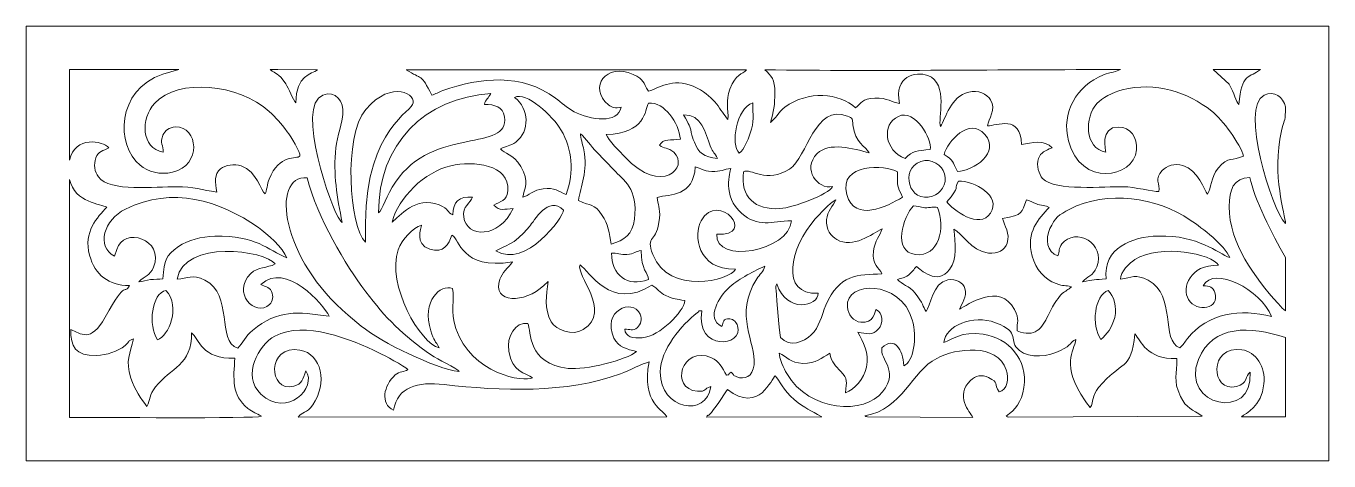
# Model space of a CAD drawing. Header units: millimetres. Extents: x -181 to 1707, y -676 to -472.
# Drawn here: x 449 to 1049, y -674 to -474 of the extents above; entities that cross this region are included whole.
import ezdxf

# ---------------------------------------------------------------- set-up
doc = ezdxf.new("R2010")
doc.units = ezdxf.units.MM
doc.header["$MEASUREMENT"] = 0
doc.layers.add('Layer 1', color=7, linetype='Continuous')

msp = doc.modelspace()

# ---------------------------------------------------------------- linework, layer by layer
at = {"layer": 'Layer 1', "color": 250, "lineweight": 20}
msp.add_lwpolyline([(449.4296, -674.0442), (1049.4296, -674.0442), (1049.4296, -474.0442), (449.4296, -474.0442), (449.4296, -674.0442)], close=True, dxfattribs=at)
for points, knots in [([(636.2246, -505.7793), (631.2176, -495.6836), (631.8089, -498.7684), (624.5195, -494.2111), (624.5195, -494.2111), (781.274, -494.2001), (781.274, -494.2001), (779.0498, -496.4919), (776.307, -495.727), (773.5767, -503.0134), (771.4784, -508.6131), (772.9131, -512.1752), (772.6661, -517.0313), (768.9462, -512.7828), (767.0461, -506.8902), (758.466, -502.5752), (748.1918, -497.4084), (742.2845, -501.9263), (736.0184, -504.0239), (733.2015, -499.7376), (734.5027, -498.7734), (728.968, -496.2503), (716.6625, -490.6407), (708.0248, -502.1999), (717.6248, -510.321), (719.2596, -511.5682), (720.8684, -511.8614), (723.4461, -511.3941), (722.2721, -519.0011), (709.1722, -517.3507), (701.8487, -513.4308), (698.4742, -511.6244), (696.0527, -509.3108), (693.2174, -507.1897), (677.7713, -495.6348), (658.6426, -497.6237), (641.3002, -503.6698), (639.3882, -504.3362), (637.9366, -505.3783), (636.2246, -505.7793)], [0, 0, 0, 0, 0.07692308, 0.07692308, 0.07692308, 0.15384615, 0.15384615, 0.15384615, 0.23076923, 0.23076923, 0.23076923, 0.30769231, 0.30769231, 0.30769231, 0.38461538, 0.38461538, 0.38461538, 0.46153846, 0.46153846, 0.46153846, 0.53846154, 0.53846154, 0.53846154, 0.61538462, 0.61538462, 0.61538462, 0.69230769, 0.69230769, 0.69230769, 0.76923077, 0.76923077, 0.76923077, 0.84615385, 0.84615385, 0.84615385, 0.92307692, 0.92307692, 0.92307692, 1, 1, 1, 1]), ([(519.7149, -494.0442), (519.7149, -494.0442), (469.4296, -494.0442), (469.4296, -494.0442), (469.4296, -494.0442), (469.4296, -535.7593), (469.4296, -535.7593), (471.9993, -524.2392), (484.9138, -526.9151), (487.501, -529.9886), (485.0404, -531.4483), (482.7518, -531.4908), (481.5515, -534.6772), (480.4347, -537.6426), (481.0614, -541.1305), (482.7199, -543.4326), (487.8354, -550.533), (509.18, -547.7796), (518.79, -547.9133), (526.4249, -548.0196), (530.558, -549.3718), (537.2383, -550.4389), (536.4856, -546.0188), (535.9442, -542.0739), (539.0259, -539.7458), (541.2833, -538.0405), (545.2564, -537.1193), (548.5559, -538.2952), (555.775, -540.8683), (557.5079, -550.0113), (559.5893, -551.2222), (560.2188, -549.906), (560.5523, -546.5518), (561.3732, -544.4554), (566.0145, -532.6036), (574.0486, -535.4339), (575.5764, -533.8454), (576.2053, -532.427), (571.0488, -524.4011), (569.7354, -522.6094), (566.6412, -518.3882), (564.7477, -516.4718), (561.3378, -513.3404), (547.2865, -500.4366), (519.4589, -497.9585), (508.7127, -509.4549), (502.1274, -516.4999), (502.345, -530.3975), (512.6158, -532.0272), (512.6714, -528.9084), (510.9382, -527.8238), (512.4742, -524.222), (513.3688, -522.1237), (515.2214, -520.5355), (518.2452, -520.4471), (528.6594, -520.1426), (530.6296, -538.1027), (516.8842, -541.2393), (510.9129, -542.6018), (505.6945, -541.0815), (501.9346, -538.0283), (490.7533, -528.9487), (490.8517, -503.4476), (512.4545, -496.1184), (512.4545, -496.1184), (519.7149, -494.0442), (519.7149, -494.0442)], [0, 0, 0, 0, 0.04545455, 0.04545455, 0.04545455, 0.09090909, 0.09090909, 0.09090909, 0.13636364, 0.13636364, 0.13636364, 0.18181818, 0.18181818, 0.18181818, 0.22727273, 0.22727273, 0.22727273, 0.27272727, 0.27272727, 0.27272727, 0.31818182, 0.31818182, 0.31818182, 0.36363636, 0.36363636, 0.36363636, 0.40909091, 0.40909091, 0.40909091, 0.45454545, 0.45454545, 0.45454545, 0.5, 0.5, 0.5, 0.54545455, 0.54545455, 0.54545455, 0.59090909, 0.59090909, 0.59090909, 0.63636364, 0.63636364, 0.63636364, 0.68181818, 0.68181818, 0.68181818, 0.72727273, 0.72727273, 0.72727273, 0.77272727, 0.77272727, 0.77272727, 0.81818182, 0.81818182, 0.81818182, 0.86363636, 0.86363636, 0.86363636, 0.90909091, 0.90909091, 0.90909091, 0.95454545, 0.95454545, 0.95454545, 1, 1, 1, 1]), ([(565.3947, -494.0442), (565.3947, -494.0442), (561.8989, -494.0442), (561.8989, -494.0442), (564.5073, -496.4181), (565.4594, -495.0359), (569.0677, -500.6641), (570.2664, -502.5336), (572.456, -508.0708), (573.6403, -509.3639), (573.7582, -496.4561), (580.8733, -496.2047), (583.6904, -494.1595), (583.6904, -494.1595), (565.3947, -494.0442), (565.3947, -494.0442)], [0, 0, 0, 0, 0.2, 0.2, 0.2, 0.4, 0.4, 0.4, 0.6, 0.6, 0.6, 0.8, 0.8, 0.8, 1, 1, 1, 1]), ([(953.3746, -494.0442), (899.2524, -494.0442), (842.9948, -494.8466), (789.5803, -494.1507), (792.7338, -496.9323), (794.2729, -498.6962), (794.2658, -504.6072), (794.2592, -510.1978), (793.8185, -513.5311), (792.1937, -518.3869), (794.1282, -517.2141), (796.3178, -513.256), (798.9246, -511.314), (809.3576, -503.541), (824.166, -504.8022), (831.4002, -511.6732), (834.2352, -509.649), (834.3846, -507.3144), (840.2438, -507.139), (846.4461, -506.9534), (847.8602, -509.2458), (851.7054, -509.5765), (849.0383, -496.8229), (859.0778, -494.7593), (864.6418, -496.767), (874.5605, -500.3458), (869.146, -517.2483), (870.5454, -520.2233), (872.9869, -516.2692), (875.1155, -506.6267), (883.5168, -504.4078), (887.8362, -503.2669), (891.945, -505.373), (893.6235, -508.003), (896.3991, -512.3521), (892.4782, -516.659), (892.2203, -519.906), (896.1393, -519.9048), (907.7973, -514.5882), (907.7892, -528.4739), (912.7103, -527.6703), (918.456, -526.1346), (921.9753, -529.9886), (921.8446, -530.0646), (921.6317, -529.9952), (921.5617, -530.1752), (919.1307, -531.1478), (916.6106, -532.0571), (915.6551, -535.0232), (914.6483, -538.1483), (915.8332, -542.2605), (917.5855, -544.1422), (923.1637, -550.1324), (946.2806, -547.7402), (954.9015, -547.9171), (959.6754, -548.0149), (968.5484, -550.2648), (971.1662, -550.112), (971.6103, -546.6965), (969.011, -544.1559), (972.6231, -540.5357), (974.8398, -538.3143), (978.1743, -537.0074), (982.1496, -538.1067), (989.12, -540.0337), (992.1132, -549.9451), (993.4944, -551.3888), (995.4983, -548.2991), (994.6584, -544.1106), (998.4737, -539.388), (1003.0969, -533.6654), (1004.8564, -536.3207), (1010.0673, -533.8479), (1008.6879, -528.2848), (1000.3738, -517.0741), (995.4414, -513.1667), (984.2364, -504.2894), (969.6374, -499.5825), (954.2214, -503.3732), (950.0173, -504.4068), (944.6317, -507.3534), (942.6862, -509.5058), (936.7327, -516.0926), (936.8765, -530.1774), (946.6465, -532.0794), (946.6925, -531.3846), (943.5614, -520.4102), (952.6932, -520.4614), (957.8663, -520.4905), (961.3402, -525.4038), (960.8088, -531.0279), (959.5663, -544.1778), (934.9935, -548.2934), (929.4551, -526.8035), (926.164, -514.0334), (933.0046, -501.4262), (945.655, -496.4966), (948.8448, -495.2535), (951.7617, -495.0006), (953.3746, -494.0442)], [0, 0, 0, 0, 0.03030303, 0.03030303, 0.03030303, 0.06060606, 0.06060606, 0.06060606, 0.09090909, 0.09090909, 0.09090909, 0.12121212, 0.12121212, 0.12121212, 0.15151515, 0.15151515, 0.15151515, 0.18181818, 0.18181818, 0.18181818, 0.21212121, 0.21212121, 0.21212121, 0.24242424, 0.24242424, 0.24242424, 0.27272727, 0.27272727, 0.27272727, 0.3030303, 0.3030303, 0.3030303, 0.33333333, 0.33333333, 0.33333333, 0.36363636, 0.36363636, 0.36363636, 0.39393939, 0.39393939, 0.39393939, 0.42424242, 0.42424242, 0.42424242, 0.45454545, 0.45454545, 0.45454545, 0.48484848, 0.48484848, 0.48484848, 0.51515152, 0.51515152, 0.51515152, 0.54545455, 0.54545455, 0.54545455, 0.57575758, 0.57575758, 0.57575758, 0.60606061, 0.60606061, 0.60606061, 0.63636364, 0.63636364, 0.63636364, 0.66666667, 0.66666667, 0.66666667, 0.6969697, 0.6969697, 0.6969697, 0.72727273, 0.72727273, 0.72727273, 0.75757576, 0.75757576, 0.75757576, 0.78787879, 0.78787879, 0.78787879, 0.81818182, 0.81818182, 0.81818182, 0.84848485, 0.84848485, 0.84848485, 0.87878788, 0.87878788, 0.87878788, 0.90909091, 0.90909091, 0.90909091, 0.93939394, 0.93939394, 0.93939394, 0.96969697, 0.96969697, 0.96969697, 1, 1, 1, 1]), ([(1017.889, -494.0442), (1017.889, -494.0442), (996.1272, -494.0442), (996.1272, -494.0442), (996.1272, -494.0442), (1003.4095, -500.7698), (1003.4095, -500.7698), (1006.0254, -505.0845), (1006.5208, -508.7338), (1008.0027, -510.1169), (1008.912, -495.5404), (1013.1636, -497.861), (1017.889, -494.0442)], [0, 0, 0, 0, 0.25, 0.25, 0.25, 0.5, 0.5, 0.5, 0.75, 0.75, 0.75, 1, 1, 1, 1]), ([(595.0196, -564.3468), (594.5051, -563.8814), (594.5864, -563.9986), (594.0672, -563.355), (589.8953, -558.1854), (573.32, -510.7317), (586.1179, -505.7434), (592.0736, -503.4222), (595.7904, -508.8422), (595.3716, -514.4895), (595.1193, -517.8899), (592.7388, -524.9403), (592.1474, -530.0049), (590.7367, -542.0864), (592.67, -552.9423), (595.0196, -564.3468)], [0, 0, 0, 0, 0.2, 0.2, 0.2, 0.4, 0.4, 0.4, 0.6, 0.6, 0.6, 0.8, 0.8, 0.8, 1, 1, 1, 1]), ([(605.7905, -573.4582), (598.2963, -566.3169), (595.3697, -524.8868), (605.9296, -512.3833), (617.9335, -498.1697), (629.8924, -505.7592), (627.4667, -510.1488), (624.8696, -514.8485), (603.7702, -524.1152), (605.7905, -573.4582)], [0, 0, 0, 0, 0.33333333, 0.33333333, 0.33333333, 0.66666667, 0.66666667, 0.66666667, 1, 1, 1, 1]), ([(674.4037, -506.8321), (679.6302, -503.9299), (692.1133, -515.4134), (695.7607, -521.7455), (701.1751, -531.1451), (701.8553, -540.5935), (698.2157, -551.5614), (694.8468, -550.132), (692.6657, -548.1853), (687.5942, -548.8298), (683.1751, -549.3912), (680.8467, -552.1012), (678.1408, -552.7173), (678.7784, -549.3143), (681.5528, -545.454), (677.2415, -538.5875), (673.5175, -532.6561), (669.7961, -532.8349), (667.8656, -530.5397), (670.7, -529.0628), (672.2926, -529.4025), (674.9572, -527.359), (681.5384, -522.3119), (681.183, -512.0795), (674.4037, -506.8321)], [0, 0, 0, 0, 0.125, 0.125, 0.125, 0.25, 0.25, 0.25, 0.375, 0.375, 0.375, 0.5, 0.5, 0.5, 0.625, 0.625, 0.625, 0.75, 0.75, 0.75, 0.875, 0.875, 0.875, 1, 1, 1, 1]), ([(1029.4296, -511.2313), (1029.4296, -518.0071), (1029.003, -516.1026), (1027.6288, -522.1559), (1022.8899, -543.0303), (1029.4296, -561.0079), (1029.4296, -564.8867), (1022.8429, -558.2758), (1008.4819, -511.1554), (1019.5454, -505.8675), (1024.3167, -503.5869), (1028.3607, -506.7263), (1029.4296, -511.2313)], [0, 0, 0, 0, 0.25, 0.25, 0.25, 0.5, 0.5, 0.5, 0.75, 0.75, 0.75, 1, 1, 1, 1]), ([(611.7987, -559.9999), (611.464, -528.3679), (633.1124, -506.944), (663.5384, -505.0686), (662.2103, -507.4407), (661.1628, -507.4178), (660.4996, -510.0747), (665.3713, -510.1825), (669.0093, -510.9324), (669.7389, -515.8057), (672.206, -532.2932), (637.063, -519.9032), (619.5283, -545.8091), (615.464, -551.8139), (613.4251, -558.6305), (611.7987, -559.9999)], [0, 0, 0, 0, 0.2, 0.2, 0.2, 0.4, 0.4, 0.4, 0.6, 0.6, 0.6, 0.8, 0.8, 0.8, 1, 1, 1, 1]), ([(716.6499, -523.8541), (734.4634, -523.6188), (734.5669, -512.7148), (736.0184, -509.4514), (743.4845, -508.9132), (750.0757, -518.5391), (750.7536, -526.0537), (746.4848, -526.7304), (742.7487, -525.5592), (741.1436, -528.8859), (743.2422, -530.4984), (745.1183, -529.7854), (747.6798, -532.106), (755.0827, -538.8124), (742.078, -552.2887), (725.1656, -534.223), (723.2426, -532.1688), (717.3577, -526.367), (716.6499, -523.8541)], [0, 0, 0, 0, 0.16666667, 0.16666667, 0.16666667, 0.33333333, 0.33333333, 0.33333333, 0.5, 0.5, 0.5, 0.66666667, 0.66666667, 0.66666667, 0.83333333, 0.83333333, 0.83333333, 1, 1, 1, 1]), ([(777.8414, -532.5201), (773.7086, -528.3823), (776.6039, -512.017), (784.0547, -509.2876), (784.0853, -515.0918), (784.8755, -517.8233), (782.9313, -523.3662), (781.6769, -526.942), (780.1666, -530.4887), (777.8414, -532.5201)], [0, 0, 0, 0, 0.33333333, 0.33333333, 0.33333333, 0.66666667, 0.66666667, 0.66666667, 1, 1, 1, 1]), ([(779.8937, -541.0418), (782.9099, -539.1534), (790.6356, -546.6544), (800.9989, -539.8227), (809.3886, -534.2924), (812.5024, -509.4911), (827.6993, -515.4728), (830.3246, -516.5062), (829.8429, -516.6134), (830.2052, -519.4915), (831.2917, -528.1251), (835.9525, -529.0259), (837.7026, -532.3998), (830.5906, -530.2874), (819.067, -527.2717), (813.7165, -532.7102), (806.6351, -539.9081), (814.0368, -549.2755), (820.8303, -547.8605), (819.0286, -551.5185), (802.7702, -557.5605), (796.6063, -557.9813), (785.354, -558.7489), (778.0233, -552.7082), (779.8937, -541.0418)], [0, 0, 0, 0, 0.125, 0.125, 0.125, 0.25, 0.25, 0.25, 0.375, 0.375, 0.375, 0.5, 0.5, 0.5, 0.625, 0.625, 0.625, 0.75, 0.75, 0.75, 0.875, 0.875, 0.875, 1, 1, 1, 1]), ([(767.8707, -534.8932), (761.5492, -534.3052), (759.1696, -532.5023), (757.2098, -527.5015), (754.1635, -519.7275), (757.4742, -524.186), (752.224, -514.8011), (760.6556, -514.6514), (762.1594, -523.1905), (764.5046, -529.0787), (765.9371, -532.6752), (766.5388, -532.0757), (767.8707, -534.8932)], [0, 0, 0, 0, 0.25, 0.25, 0.25, 0.5, 0.5, 0.5, 0.75, 0.75, 0.75, 1, 1, 1, 1]), ([(854.2445, -535.0054), (844.8114, -531.3124), (843.2213, -519.3821), (851.1725, -515.5591), (858.7617, -511.9101), (866.9264, -526.1631), (865.8427, -530.786), (859.7157, -531.5315), (857.7912, -531.0745), (854.2445, -535.0054)], [0, 0, 0, 0, 0.33333333, 0.33333333, 0.33333333, 0.66666667, 0.66666667, 0.66666667, 1, 1, 1, 1]), ([(872.1936, -533.0531), (873.7352, -527.0223), (883.9194, -515.8176), (890.9863, -523.8869), (898.2411, -532.1704), (885.7526, -540.6933), (878.3522, -540.8883), (876.121, -536.3079), (876.393, -535.8515), (872.1936, -533.0531)], [0, 0, 0, 0, 0.33333333, 0.33333333, 0.33333333, 0.66666667, 0.66666667, 0.66666667, 1, 1, 1, 1]), ([(704.7784, -523.544), (707.3717, -525.6618), (709.6259, -529.357), (712.0807, -531.8941), (712.0807, -531.8941), (720.1991, -540.3025), (720.1991, -540.3025), (724.342, -544.7336), (731.4226, -548.7507), (729.6119, -562.8518), (728.7217, -569.7827), (725.0687, -572.6765), (718.8188, -574.3397), (718.2446, -569.603), (717.2619, -564.7016), (714.8032, -561.1179), (710.6898, -555.1222), (709.904, -557.2792), (703.8467, -554.2476), (704.7828, -547.7996), (708.267, -540.7292), (706.2766, -531.0148), (705.808, -528.7283), (704.7097, -525.2088), (704.7784, -523.544)], [0, 0, 0, 0, 0.125, 0.125, 0.125, 0.25, 0.25, 0.25, 0.375, 0.375, 0.375, 0.5, 0.5, 0.5, 0.625, 0.625, 0.625, 0.75, 0.75, 0.75, 0.875, 0.875, 0.875, 1, 1, 1, 1]), ([(617.9764, -564.263), (620.9058, -552.9051), (632.7757, -541.1293), (645.0882, -538.2777), (655.279, -535.9175), (672.2616, -537.5166), (671.2814, -549.8432), (670.8973, -554.6761), (667.8619, -554.5011), (664.8546, -556.4528), (667.6696, -559.3938), (669.5904, -558.1263), (673.7873, -557.9441), (667.1118, -571.9888), (652.3174, -571.3958), (650.9689, -561.9287), (650.2422, -556.8266), (654.1022, -555.6198), (655.0971, -552.6666), (648.7703, -552.2753), (646.0075, -554.8484), (645.9303, -560.8785), (643.2659, -559.5369), (644.4259, -558.2276), (639.6857, -556.3093), (628.8689, -551.9324), (621.1796, -561.6365), (617.9764, -564.263)], [0, 0, 0, 0, 0.11111111, 0.11111111, 0.11111111, 0.22222222, 0.22222222, 0.22222222, 0.33333333, 0.33333333, 0.33333333, 0.44444444, 0.44444444, 0.44444444, 0.55555556, 0.55555556, 0.55555556, 0.66666667, 0.66666667, 0.66666667, 0.77777778, 0.77777778, 0.77777778, 0.88888889, 0.88888889, 0.88888889, 1, 1, 1, 1]), ([(801.8803, -563.5507), (800.6522, -577.8202), (766.651, -583.6656), (767.5168, -569.7371), (786.5043, -570.9417), (768.3917, -549.3518), (760.2608, -563.5775), (756.6343, -569.9218), (758.5301, -586.3946), (776.0929, -585.8439), (773.7451, -591.1359), (745.4494, -597.9247), (738.0892, -579.1802), (734.4712, -569.9659), (740.1506, -573.8696), (741.1361, -562.4182), (741.5528, -557.5784), (740.3169, -556.194), (740.1015, -552.8141), (745.9844, -551.2629), (756.8885, -552.5697), (757.5821, -538.7634), (760.4746, -539.3764), (760.8669, -540.7389), (765.241, -540.9402), (769.3316, -541.1284), (770.8776, -539.8543), (773.9174, -539.5555), (773.928, -541.1512), (769.6617, -552.0696), (779.066, -560.284), (786.2499, -566.5585), (792.7842, -564.0827), (801.8803, -563.5507)], [0, 0, 0, 0, 0.09090909, 0.09090909, 0.09090909, 0.18181818, 0.18181818, 0.18181818, 0.27272727, 0.27272727, 0.27272727, 0.36363636, 0.36363636, 0.36363636, 0.45454545, 0.45454545, 0.45454545, 0.54545455, 0.54545455, 0.54545455, 0.63636364, 0.63636364, 0.63636364, 0.72727273, 0.72727273, 0.72727273, 0.81818182, 0.81818182, 0.81818182, 0.90909091, 0.90909091, 0.90909091, 1, 1, 1, 1]), ([(853.0701, -552.776), (845.8763, -556.9917), (831.0267, -564.5593), (827.4552, -551.5417), (823.4005, -536.762), (845.3356, -537.9776), (850.6777, -541.0152), (850.7602, -548.496), (850.412, -546.9219), (853.0701, -552.776)], [0, 0, 0, 0, 0.33333333, 0.33333333, 0.33333333, 0.66666667, 0.66666667, 0.66666667, 1, 1, 1, 1]), ([(861.5455, -536.3007), (866.2472, -534.5597), (871.3703, -538.0817), (872.4142, -541.9417), (873.7461, -546.865), (870.5779, -551.1728), (866.8995, -552.3031), (855.8983, -555.6836), (851.6286, -539.9734), (861.5455, -536.3007)], [0, 0, 0, 0, 0.33333333, 0.33333333, 0.33333333, 0.66666667, 0.66666667, 0.66666667, 1, 1, 1, 1]), ([(469.4296, -654.0442), (469.4296, -654.0442), (469.5262, -654.0442), (469.5262, -654.0442), (469.5262, -654.0442), (469.5262, -654.0385), (469.5262, -654.0385), (480.8812, -653.8645), (555.3812, -654.768), (557.7933, -653.4887), (555.5306, -651.9871), (553.9858, -651.8502), (551.5809, -649.9263), (543.8989, -643.7802), (544.9979, -636.1323), (545.5655, -626.7514), (530.3888, -627.4789), (529.011, -617.7836), (525.6312, -615.1284), (525.8813, -629.9577), (515.9615, -631.3085), (509.0947, -639.9525), (505.9446, -643.9181), (506.8776, -645.761), (505.0753, -648.9952), (502.4766, -645.3334), (499.4024, -641.491), (497.6892, -636.0591), (495.0277, -627.6209), (497.4045, -624.8159), (498.8733, -617.9431), (495.3987, -619.1193), (497.8349, -618.7486), (495.068, -620.9591), (491.5075, -623.8038), (486.6483, -625.2998), (481.8631, -625.5195), (471.9637, -625.9746), (469.896, -621.1635), (470.076, -613.6552), (474.5236, -615.2503), (479.075, -620.278), (485.8787, -607.8717), (496.0092, -589.3994), (494.6123, -598.2839), (497.0416, -593.3794), (487.4728, -593.3894), (481.1623, -588.582), (478.6858, -579.4787), (475.7355, -568.634), (482.3245, -561.9265), (486.5773, -557.3886), (484.2815, -555.7129), (471.9327, -555.6104), (469.4296, -544.5432), (469.4296, -544.5432), (469.4296, -654.0442), (469.4296, -654.0442)], [0, 0, 0, 0, 0.05263158, 0.05263158, 0.05263158, 0.10526316, 0.10526316, 0.10526316, 0.15789474, 0.15789474, 0.15789474, 0.21052632, 0.21052632, 0.21052632, 0.26315789, 0.26315789, 0.26315789, 0.31578947, 0.31578947, 0.31578947, 0.36842105, 0.36842105, 0.36842105, 0.42105263, 0.42105263, 0.42105263, 0.47368421, 0.47368421, 0.47368421, 0.52631579, 0.52631579, 0.52631579, 0.57894737, 0.57894737, 0.57894737, 0.63157895, 0.63157895, 0.63157895, 0.68421053, 0.68421053, 0.68421053, 0.73684211, 0.73684211, 0.73684211, 0.78947368, 0.78947368, 0.78947368, 0.84210526, 0.84210526, 0.84210526, 0.89473684, 0.89473684, 0.89473684, 0.94736842, 0.94736842, 0.94736842, 1, 1, 1, 1]), ([(578.8743, -543.8062), (583.5254, -562.1847), (596.6437, -584.0213), (605.8502, -596.2166), (615.0186, -608.3618), (622.7442, -616.1079), (636.184, -625.3964), (638.3864, -626.9186), (648.1086, -631.6287), (648.8782, -632.9034), (637.7925, -631.6387), (613.3197, -619.6769), (603.8263, -612.0246), (603.8263, -612.0246), (597.8274, -607.0056), (597.8274, -607.0056), (567.0914, -581.5077), (561.6927, -542.6409), (578.8743, -543.8062)], [0, 0, 0, 0, 0.16666667, 0.16666667, 0.16666667, 0.33333333, 0.33333333, 0.33333333, 0.5, 0.5, 0.5, 0.66666667, 0.66666667, 0.66666667, 0.83333333, 0.83333333, 0.83333333, 1, 1, 1, 1]), ([(873.4929, -554.9415), (880.0344, -547.397), (876.4042, -549.0958), (878.8157, -545.304), (886.1242, -545.2881), (898.7034, -551.998), (893.5569, -560.1224), (888.6898, -567.8054), (875.8625, -558.4317), (873.4929, -554.9415)], [0, 0, 0, 0, 0.33333333, 0.33333333, 0.33333333, 0.66666667, 0.66666667, 0.66666667, 1, 1, 1, 1]), ([(1029.4296, -580.4278), (1029.4296, -580.4278), (1029.4296, -604.9884), (1029.4296, -604.9884), (1028.3852, -604.1711), (1027.5964, -603.5563), (1025.9803, -601.7138), (1015.2816, -589.5163), (1003.5258, -574.2081), (1003.4729, -557.0092), (1003.4492, -549.288), (1005.4475, -544.0171), (1013.0198, -543.6574), (1014.9525, -553.0453), (1023.2454, -569.9874), (1029.4296, -580.4278)], [0, 0, 0, 0, 0.2, 0.2, 0.2, 0.4, 0.4, 0.4, 0.6, 0.6, 0.6, 0.8, 0.8, 0.8, 1, 1, 1, 1]), ([(512.3898, -590.2955), (510.5875, -590.6425), (508.6236, -590.4206), (506.7332, -590.6775), (504.8105, -590.9391), (503.2471, -591.5586), (501.2938, -591.693), (504.0344, -589.0002), (506.5847, -588.8171), (508.131, -584.9637), (513.3884, -571.8619), (494.1128, -566.2103), (491.2562, -576.7684), (491.2562, -576.7684), (490.1203, -579.8388), (490.1203, -579.8388), (481.5559, -575.409), (485.3283, -563.084), (495.2237, -558.2319), (516.8542, -547.6252), (538.3013, -554.0529), (556.452, -566.7501), (560.3379, -569.4689), (567.8793, -576.1773), (569.481, -580.6446), (560.7874, -577.0075), (555.2618, -570.1625), (536.4271, -570.7439), (530.0091, -570.942), (524.2075, -572.3467), (519.6127, -575.4731), (513.4444, -579.6697), (513.4285, -581.4104), (512.3898, -590.2955)], [0, 0, 0, 0, 0.09090909, 0.09090909, 0.09090909, 0.18181818, 0.18181818, 0.18181818, 0.27272727, 0.27272727, 0.27272727, 0.36363636, 0.36363636, 0.36363636, 0.45454545, 0.45454545, 0.45454545, 0.54545455, 0.54545455, 0.54545455, 0.63636364, 0.63636364, 0.63636364, 0.72727273, 0.72727273, 0.72727273, 0.81818182, 0.81818182, 0.81818182, 0.90909091, 0.90909091, 0.90909091, 1, 1, 1, 1]), ([(665.8133, -577.4038), (669.8523, -574.9023), (673.7613, -575.2252), (681.2815, -566.2453), (683.3832, -563.736), (689.9072, -551.7411), (696.957, -558.6583), (696.8304, -562.0363), (679.5339, -585.7292), (665.8133, -577.4038)], [0, 0, 0, 0, 0.33333333, 0.33333333, 0.33333333, 0.66666667, 0.66666667, 0.66666667, 1, 1, 1, 1]), ([(946.7925, -590.3487), (941.7382, -590.6437), (940.7458, -590.6225), (936.0138, -591.6533), (938.0031, -589.0279), (940.6929, -589.2296), (942.4928, -584.8368), (946.9163, -574.0409), (932.7271, -566.3369), (926.4063, -574.2634), (924.8212, -576.2511), (925.5011, -577.673), (924.5768, -579.7366), (919.3275, -577.9665), (918.8383, -571.9588), (920.9585, -567.1902), (923.0683, -562.4448), (925.2707, -560.6516), (929.8289, -558.3357), (947.6321, -549.2896), (969.8224, -552.7063), (985.5642, -563.2578), (991.3592, -567.1421), (1001.2809, -574.7251), (1003.7774, -580.5483), (998.0257, -578.5776), (989.6093, -570.1604), (970.8839, -570.6157), (958.4845, -570.9173), (945.4819, -576.0073), (946.7925, -590.3487)], [0, 0, 0, 0, 0.1, 0.1, 0.1, 0.2, 0.2, 0.2, 0.3, 0.3, 0.3, 0.4, 0.4, 0.4, 0.5, 0.5, 0.5, 0.6, 0.6, 0.6, 0.7, 0.7, 0.7, 0.8, 0.8, 0.8, 0.9, 0.9, 0.9, 1, 1, 1, 1]), ([(843.6949, -567.2406), (842.6165, -570.5091), (840.2813, -572.7403), (839.743, -577.4229), (838.8944, -584.8005), (842.2452, -584.6686), (843.6027, -588.0678), (832.5989, -588.2372), (823.6306, -588.3135), (817.788, -602.3433), (815.5653, -607.6807), (814.8786, -612.405), (811.0118, -616.0127), (807.4181, -619.3656), (801.1526, -622.0734), (796.9217, -617.2479), (796.4952, -616.2608), (795.1616, -599.3845), (794.8037, -595.6552), (794.6884, -594.4539), (794.7056, -593.3206), (795.1588, -592.5814), (799.6514, -606.4464), (814.471, -602.9156), (814.1775, -596.9017), (796.4194, -597.8766), (801.2061, -575.9232), (812.8869, -562.7677), (814.8736, -560.5303), (819.2902, -555.521), (822.3456, -553.9285), (821.166, -556.5181), (818.3678, -559.3469), (818.064, -563.0671), (817.6874, -567.6779), (820.2076, -570.7958), (822.7607, -572.238), (830.3349, -576.5168), (838.9741, -569.6208), (843.6949, -567.2406)], [0, 0, 0, 0, 0.07692308, 0.07692308, 0.07692308, 0.15384615, 0.15384615, 0.15384615, 0.23076923, 0.23076923, 0.23076923, 0.30769231, 0.30769231, 0.30769231, 0.38461538, 0.38461538, 0.38461538, 0.46153846, 0.46153846, 0.46153846, 0.53846154, 0.53846154, 0.53846154, 0.61538462, 0.61538462, 0.61538462, 0.69230769, 0.69230769, 0.69230769, 0.76923077, 0.76923077, 0.76923077, 0.84615385, 0.84615385, 0.84615385, 0.92307692, 0.92307692, 0.92307692, 1, 1, 1, 1]), ([(858.086, -556.6794), (859.752, -556.6935), (861.0882, -557.4596), (863.3656, -557.5674), (865.7637, -557.6809), (867.7038, -556.9023), (869.1213, -557.4593), (872.9647, -566.7317), (869.8915, -580.4461), (859.0024, -579.128), (848.2053, -577.8208), (853.3721, -561.7953), (858.086, -556.6794)], [0, 0, 0, 0, 0.25, 0.25, 0.25, 0.5, 0.5, 0.5, 0.75, 0.75, 0.75, 1, 1, 1, 1]), ([(930.8254, -593.9439), (927.8328, -597.0221), (926.1868, -594.9206), (920.1114, -607.0853), (917.1495, -613.016), (914.2726, -617.5658), (905.9094, -614.2326), (905.5143, -610.006), (907.1822, -609.2017), (904.6785, -604.455), (897.8563, -591.5208), (882.7507, -602.5465), (879.2749, -604.1824), (880.2007, -602.0023), (882.9038, -598.3711), (881.8095, -594.7987), (880.9737, -592.0706), (877.7483, -590.1567), (873.9818, -590.7738), (866.927, -591.93), (865.714, -603.2157), (863.9295, -605.3077), (862.2394, -602.9684), (862.8014, -601.6897), (858.8208, -596.8401), (856.1721, -593.6135), (852.6147, -592.7627), (850.8177, -590.6359), (852.8329, -589.5926), (853.7384, -590.1442), (855.8083, -588.5564), (857.5602, -587.2126), (858.1935, -585.9295), (859.5188, -584.5973), (861.1701, -585.8123), (869.0047, -593.6916), (874.7116, -585.9699), (878.2556, -581.1747), (877.3894, -573.9068), (876.6999, -567.385), (880.2648, -569.1398), (884.3892, -577.3001), (892.6829, -578.4281), (896.9502, -579.0086), (900.17, -576.9268), (901.2243, -573.8924), (902.7587, -569.4761), (899.8493, -565.8431), (899.1679, -562.5748), (909.0239, -560.8304), (907.6942, -559.9298), (910.09, -553.9785), (911.3597, -553.9647), (913.1954, -555.3328), (914.7123, -555.8298), (916.5712, -556.439), (919.1302, -556.5809), (920.5715, -557.4602), (915.7776, -562.7946), (909.7668, -568.5462), (912.7953, -579.8191), (914.4251, -585.8858), (918.4948, -590.5762), (923.7813, -592.5032), (927.3089, -593.789), (927.9043, -593.1626), (930.8254, -593.9439)], [0, 0, 0, 0, 0.04545455, 0.04545455, 0.04545455, 0.09090909, 0.09090909, 0.09090909, 0.13636364, 0.13636364, 0.13636364, 0.18181818, 0.18181818, 0.18181818, 0.22727273, 0.22727273, 0.22727273, 0.27272727, 0.27272727, 0.27272727, 0.31818182, 0.31818182, 0.31818182, 0.36363636, 0.36363636, 0.36363636, 0.40909091, 0.40909091, 0.40909091, 0.45454545, 0.45454545, 0.45454545, 0.5, 0.5, 0.5, 0.54545455, 0.54545455, 0.54545455, 0.59090909, 0.59090909, 0.59090909, 0.63636364, 0.63636364, 0.63636364, 0.68181818, 0.68181818, 0.68181818, 0.72727273, 0.72727273, 0.72727273, 0.77272727, 0.77272727, 0.77272727, 0.81818182, 0.81818182, 0.81818182, 0.86363636, 0.86363636, 0.86363636, 0.90909091, 0.90909091, 0.90909091, 0.95454545, 0.95454545, 0.95454545, 1, 1, 1, 1]), ([(645.5236, -570.2613), (649.3617, -571.9335), (649.4624, -586.2237), (673.441, -582.5397), (671.5479, -585.1388), (668.5031, -587.6699), (667.5568, -590.5209), (663.8755, -601.6117), (679.1879, -601.8443), (687.9065, -593.2943), (687.9065, -593.2943), (689.8375, -591.462), (689.8375, -591.462), (689.073, -597.8891), (687.8943, -603.9996), (691.2997, -610.0013), (693.4918, -613.8643), (701.0038, -616.7644), (706.0312, -613.5768), (719.5843, -604.9834), (702.262, -588.5303), (704.5918, -583.8309), (708.7273, -586.7807), (718.7676, -605.346), (737.6722, -593.1537), (740.3988, -594.8519), (741.0117, -596.5557), (744.0715, -598.0289), (748.0521, -599.9452), (748.6028, -599.4707), (752.8275, -600.2909), (752.3312, -605.5575), (741.4537, -616.6275), (733.1271, -617.3992), (729.26, -617.7577), (725.1781, -617.0198), (725.2147, -613.4683), (727.4483, -613.2789), (728.693, -614.653), (731.0044, -612.6306), (732.532, -611.2941), (733.2359, -608.8823), (732.1991, -606.5896), (728.6533, -598.7475), (714.3616, -605.2167), (720.1776, -617.5108), (722.2301, -621.8492), (726.3058, -622.6132), (730.4824, -623.7163), (726.2115, -627.6141), (706.6276, -632.3708), (699.0793, -631.5112), (680.2, -629.3613), (682.0636, -614.4382), (680.5792, -610.8646), (674.7134, -609.9957), (670.6147, -616.7978), (671.7268, -623.5534), (673.3344, -633.3204), (679.3864, -633.4069), (682.7134, -635.8459), (678.9082, -637.9325), (654.5453, -634.265), (647.3559, -613.1289), (644.6653, -605.2192), (647.0171, -599.6842), (645.7718, -594.8028), (640.379, -592.5951), (631.4811, -600.3084), (635.8192, -614.2616), (637.2677, -618.9205), (637.8735, -618.7858), (639.7145, -622.0575), (631.2409, -620.3292), (615.2046, -592.9876), (620.8286, -576.9034), (622.459, -572.2411), (627.6055, -566.8261), (631.5476, -565.5399), (631.5733, -567.1462), (628.0775, -574.1972), (635.3666, -576.604), (641.7881, -578.7241), (644.0802, -574.415), (645.5236, -570.2613)], [0, 0, 0, 0, 0.03571429, 0.03571429, 0.03571429, 0.07142857, 0.07142857, 0.07142857, 0.10714286, 0.10714286, 0.10714286, 0.14285714, 0.14285714, 0.14285714, 0.17857143, 0.17857143, 0.17857143, 0.21428571, 0.21428571, 0.21428571, 0.25, 0.25, 0.25, 0.28571429, 0.28571429, 0.28571429, 0.32142857, 0.32142857, 0.32142857, 0.35714286, 0.35714286, 0.35714286, 0.39285714, 0.39285714, 0.39285714, 0.42857143, 0.42857143, 0.42857143, 0.46428571, 0.46428571, 0.46428571, 0.5, 0.5, 0.5, 0.53571429, 0.53571429, 0.53571429, 0.57142857, 0.57142857, 0.57142857, 0.60714286, 0.60714286, 0.60714286, 0.64285714, 0.64285714, 0.64285714, 0.67857143, 0.67857143, 0.67857143, 0.71428571, 0.71428571, 0.71428571, 0.75, 0.75, 0.75, 0.78571429, 0.78571429, 0.78571429, 0.82142857, 0.82142857, 0.82142857, 0.85714286, 0.85714286, 0.85714286, 0.89285714, 0.89285714, 0.89285714, 0.92857143, 0.92857143, 0.92857143, 0.96428571, 0.96428571, 0.96428571, 1, 1, 1, 1]), ([(557.5907, -592.8414), (569.0115, -582.2124), (586.3692, -601.8919), (589.0235, -607.461), (574.1589, -605.5034), (565.7438, -604.2728), (553.723, -613.9856), (550.4763, -616.6088), (549.312, -619.9524), (546.9083, -622.2209), (536.9673, -618.8317), (545.0804, -597.5825), (531.7489, -590.916), (525.8482, -587.965), (524.1115, -590.2164), (518.9891, -590.4468), (522.0411, -572.1215), (559.7418, -577.1271), (564.2054, -583.4687), (560.316, -585.4366), (556.1567, -584.6692), (552.9134, -587.8234), (543.9361, -596.5535), (554.8964, -608.2412), (561.6142, -602.0345), (563.092, -600.6691), (563.5355, -598.2952), (562.4559, -596.0456), (561.3178, -593.6735), (559.2186, -594.0533), (557.5907, -592.8414)], [0, 0, 0, 0, 0.1, 0.1, 0.1, 0.2, 0.2, 0.2, 0.3, 0.3, 0.3, 0.4, 0.4, 0.4, 0.5, 0.5, 0.5, 0.6, 0.6, 0.6, 0.7, 0.7, 0.7, 0.8, 0.8, 0.8, 0.9, 0.9, 0.9, 1, 1, 1, 1]), ([(991.5283, -593.4641), (996.4863, -583.9638), (1017.9772, -595.4073), (1023.0377, -607.5829), (1008.688, -603.999), (993.7623, -605.8574), (984.2532, -617.7656), (982.8979, -619.4628), (982.5553, -620.5231), (980.8137, -622.0375), (971.6891, -618.7326), (979.4278, -597.8019), (966.1825, -590.94), (960.2515, -587.8675), (958.6064, -589.7351), (953.4174, -590.4327), (953.2683, -587.1948), (957.7416, -582.9004), (960.0546, -581.4301), (971.7541, -573.9931), (996.0015, -578.8854), (998.5015, -584.0266), (985.3441, -583.7459), (981.4588, -594.398), (984.8046, -599.8752), (988.4989, -605.9225), (999.4236, -604.079), (996.9036, -596.6567), (996.0475, -594.1355), (994.6615, -593.5178), (991.5283, -593.4641)], [0, 0, 0, 0, 0.1, 0.1, 0.1, 0.2, 0.2, 0.2, 0.3, 0.3, 0.3, 0.4, 0.4, 0.4, 0.5, 0.5, 0.5, 0.6, 0.6, 0.6, 0.7, 0.7, 0.7, 0.8, 0.8, 0.8, 0.9, 0.9, 0.9, 1, 1, 1, 1]), ([(719.032, -578.5188), (721.2781, -578.1924), (723.5011, -579.2702), (726.1083, -579.1117), (729.4688, -578.9076), (730.2289, -577.6108), (732.7026, -577.2304), (732.6079, -586.3981), (735.9568, -587.4927), (736.05, -590.6309), (726.2805, -594.3521), (719.0289, -588.4751), (719.032, -578.5188)], [0, 0, 0, 0, 0.25, 0.25, 0.25, 0.5, 0.5, 0.5, 0.75, 0.75, 0.75, 1, 1, 1, 1]), ([(774.2118, -633.1666), (772.2154, -634.4641), (773.9245, -634.1365), (771.955, -634.6638), (770.0996, -631.2458), (768.5746, -628.0701), (765.14, -626.6007), (751.3011, -620.6804), (745.4946, -641.0792), (758.647, -641.9661), (763.0874, -642.2655), (761.2048, -640.7642), (764.7453, -639.8556), (763.0077, -654.323), (741.3274, -650.634), (741.5143, -633.1081), (741.6228, -622.9464), (751.2847, -611.2828), (758.5213, -605.9369), (760.358, -604.58), (758.3041, -605.0458), (760.6462, -605.0536), (757.6389, -623.7494), (780.1028, -621.7705), (777.1362, -611.8664), (776.7283, -610.5045), (775.3911, -608.8463), (773.4585, -608.7022), (770.3706, -608.4722), (770.5294, -610.2388), (769.8852, -612.1474), (761.8268, -608.5406), (769.3485, -597.8557), (772.6911, -594.7797), (777.3378, -590.5031), (782.9041, -587.4655), (789.6925, -584.5014), (789.0696, -586.9335), (787.2751, -588.2288), (785.927, -590.3283), (775.3027, -606.8756), (785.64, -619.5928), (784.6936, -629.7861), (784.1681, -635.4474), (780.0594, -636.7127), (776.7521, -635.3949), (774.6297, -634.5494), (775.619, -634.6316), (774.2118, -633.1666)], [0, 0, 0, 0, 0.0625, 0.0625, 0.0625, 0.125, 0.125, 0.125, 0.1875, 0.1875, 0.1875, 0.25, 0.25, 0.25, 0.3125, 0.3125, 0.3125, 0.375, 0.375, 0.375, 0.4375, 0.4375, 0.4375, 0.5, 0.5, 0.5, 0.5625, 0.5625, 0.5625, 0.625, 0.625, 0.625, 0.6875, 0.6875, 0.6875, 0.75, 0.75, 0.75, 0.8125, 0.8125, 0.8125, 0.875, 0.875, 0.875, 0.9375, 0.9375, 0.9375, 1, 1, 1, 1]), ([(853.6031, -630.2372), (853.3639, -622.7373), (849.2765, -616.5747), (843.577, -621.9587), (842.4318, -628.0451), (851.7998, -631.8131), (843.8562, -642.2474), (835.7806, -652.8545), (810.1988, -651.7046), (799.7301, -633.8824), (798.5267, -631.8338), (796.098, -626.5563), (796.32, -624.4768), (799.8064, -626.2094), (801.2674, -628.9947), (807.1437, -629.1691), (813.3104, -629.3523), (815.8226, -626.6651), (819.5165, -624.5559), (820.4558, -628.9319), (822.2803, -630.4019), (824.5249, -632.8115), (828.0707, -636.6183), (827.2808, -637.3438), (826.8244, -642.6944), (830.9479, -641.2425), (835.252, -636.1307), (836.4273, -630.9458), (837.9895, -624.0511), (834.6622, -619.3034), (832.5376, -614.8915), (836.5173, -615.4744), (839.2773, -616.4906), (842.0057, -613.3649), (844.1922, -610.8602), (844.2625, -605.8188), (840.7729, -604.4331), (840.3228, -605.4693), (839.9237, -610.9649), (833.7926, -610.2792), (830.4828, -609.9088), (827.9697, -606.7346), (827.6553, -603.1966), (826.5903, -591.2151), (852.1774, -590.4709), (857.5349, -609.1655), (859.8392, -617.2057), (858.2341, -628.7612), (853.6031, -630.2372)], [0, 0, 0, 0, 0.0625, 0.0625, 0.0625, 0.125, 0.125, 0.125, 0.1875, 0.1875, 0.1875, 0.25, 0.25, 0.25, 0.3125, 0.3125, 0.3125, 0.375, 0.375, 0.375, 0.4375, 0.4375, 0.4375, 0.5, 0.5, 0.5, 0.5625, 0.5625, 0.5625, 0.625, 0.625, 0.625, 0.6875, 0.6875, 0.6875, 0.75, 0.75, 0.75, 0.8125, 0.8125, 0.8125, 0.875, 0.875, 0.875, 0.9375, 0.9375, 0.9375, 1, 1, 1, 1]), ([(509.9686, -618.3319), (505.5426, -611.6163), (507.2399, -597.0127), (513.8279, -595.5899), (520.9144, -603.4125), (515.062, -616.5491), (509.9686, -618.3319)], [0, 0, 0, 0, 0.5, 0.5, 0.5, 1, 1, 1, 1]), ([(944.4251, -618.1619), (939.85, -611.7729), (941.4694, -597.9385), (947.7333, -595.6189), (950.393, -598.0498), (951.9049, -603.4979), (950.7978, -608.019), (949.6053, -612.8876), (947.0563, -615.7814), (944.4251, -618.1619)], [0, 0, 0, 0, 0.33333333, 0.33333333, 0.33333333, 0.66666667, 0.66666667, 0.66666667, 1, 1, 1, 1]), ([(578.3348, -632.6793), (583.6014, -639.9809), (569.7413, -654.7593), (557.6201, -643.3283), (548.569, -634.7923), (556.4599, -620.6797), (564.07, -616.6072), (577.6087, -609.3624), (599.079, -618.1481), (611.9463, -624.2799), (614.4006, -625.4498), (623.4164, -630.3162), (625.3071, -631.9866), (623.7754, -633.2494), (621.3187, -632.7177), (619.4196, -634.4925), (614.1373, -639.429), (612.3753, -647.6158), (618.5925, -650.7662), (620.5167, -639.9441), (629.7388, -637.5323), (641.9522, -638.9176), (667.9141, -641.8623), (698.4692, -643.0907), (723.1751, -634.0143), (727.2186, -632.5289), (733.2465, -629.2282), (736.4041, -628.5149), (732.4238, -647.6196), (743.5489, -651.0775), (744.5885, -653.7607), (744.5885, -653.7607), (574.8165, -653.8601), (574.8165, -653.8601), (576.4571, -651.2976), (578.6074, -652.4416), (581.4374, -648.3203), (588.3418, -638.2653), (585.6323, -624.8591), (575.5595, -623.0608), (560.1763, -620.3146), (560.789, -642.7728), (572.7214, -639.7149), (576.6504, -638.7082), (576.7332, -636.2879), (578.3348, -632.6793)], [0, 0, 0, 0, 0.06666667, 0.06666667, 0.06666667, 0.13333333, 0.13333333, 0.13333333, 0.2, 0.2, 0.2, 0.26666667, 0.26666667, 0.26666667, 0.33333333, 0.33333333, 0.33333333, 0.4, 0.4, 0.4, 0.46666667, 0.46666667, 0.46666667, 0.53333333, 0.53333333, 0.53333333, 0.6, 0.6, 0.6, 0.66666667, 0.66666667, 0.66666667, 0.73333333, 0.73333333, 0.73333333, 0.8, 0.8, 0.8, 0.86666667, 0.86666667, 0.86666667, 0.93333333, 0.93333333, 0.93333333, 1, 1, 1, 1]), ([(872.1082, -619.5481), (872.8612, -611.9448), (885.3506, -606.4298), (895.8971, -610.4661), (908.178, -615.1665), (901.1792, -618.5795), (906.859, -623.249), (911.6436, -627.1821), (920.6011, -626.0096), (925.8574, -623.3134), (931.1242, -620.6115), (930.2737, -619.4381), (932.809, -618.1656), (932.2798, -623.7597), (925.4457, -629.5457), (937.1903, -646.3933), (938.1464, -647.7649), (938.5778, -648.5104), (939.5346, -649.4891), (941.1428, -646.9266), (940.1335, -644.1385), (943.3467, -640.302), (954.0179, -627.56), (958.3567, -632.8474), (960.0683, -615.6594), (963.0256, -618.7611), (965.1936, -627.3806), (979.3074, -626.9505), (979.7647, -634.3797), (977.3498, -636.6152), (981.0706, -644.416), (983.7844, -650.1051), (986.5069, -650.2183), (991.076, -653.4878), (991.076, -653.4878), (902.0141, -653.8747), (902.0141, -653.8747), (900.782, -653.6069), (901.6328, -653.9341), (900.8617, -653.4109), (904.7651, -650.5534), (907.9636, -647.2054), (908.991, -640.2047), (910.8668, -627.4224), (901.9319, -617.423), (890.1286, -615.7423), (880.0863, -614.312), (875.9163, -618.1872), (872.1082, -619.5481)], [0, 0, 0, 0, 0.0625, 0.0625, 0.0625, 0.125, 0.125, 0.125, 0.1875, 0.1875, 0.1875, 0.25, 0.25, 0.25, 0.3125, 0.3125, 0.3125, 0.375, 0.375, 0.375, 0.4375, 0.4375, 0.4375, 0.5, 0.5, 0.5, 0.5625, 0.5625, 0.5625, 0.625, 0.625, 0.625, 0.6875, 0.6875, 0.6875, 0.75, 0.75, 0.75, 0.8125, 0.8125, 0.8125, 0.875, 0.875, 0.875, 0.9375, 0.9375, 0.9375, 1, 1, 1, 1]), ([(1029.4296, -617.3298), (1029.4296, -617.3298), (1029.4296, -653.8059), (1029.4296, -653.8059), (1029.4296, -653.8059), (1009.1811, -653.795), (1009.1811, -653.795), (1010.965, -651.9984), (1018.5214, -649.2746), (1019.5138, -638.6147), (1020.2508, -630.6966), (1015.7989, -623.8019), (1009.3415, -622.8992), (993.9776, -620.7519), (994.81, -642.76), (1006.859, -639.8481), (1012.1515, -638.5694), (1010.8762, -634.7666), (1013.0804, -633.29), (1015.0784, -656.0687), (980.6568, -648.8411), (989.3356, -627.3409), (995.8484, -611.2063), (1013.1687, -612.0164), (1029.4296, -617.3298)], [0, 0, 0, 0, 0.125, 0.125, 0.125, 0.25, 0.25, 0.25, 0.375, 0.375, 0.375, 0.5, 0.5, 0.5, 0.625, 0.625, 0.625, 0.75, 0.75, 0.75, 0.875, 0.875, 0.875, 1, 1, 1, 1]), ([(885.4091, -654.0351), (885.4091, -654.0351), (836.9102, -653.8182), (836.9102, -653.8182), (835.9784, -653.5966), (836.1956, -653.6488), (835.693, -653.3493), (853.1091, -650.1999), (857.3211, -632.9163), (868.7812, -626.8648), (877.7645, -622.1212), (896.5938, -619.7757), (900.7773, -632.1095), (902.1617, -636.191), (901.3077, -641.4869), (897.5612, -642.2268), (894.9622, -638.5794), (897.6694, -638.1068), (892.722, -635.7009), (889.4981, -634.133), (886.5762, -634.9135), (884.3929, -637.0265), (877.0431, -644.1403), (884.1135, -651.513), (885.4091, -654.0351)], [0, 0, 0, 0, 0.125, 0.125, 0.125, 0.25, 0.25, 0.25, 0.375, 0.375, 0.375, 0.5, 0.5, 0.5, 0.625, 0.625, 0.625, 0.75, 0.75, 0.75, 0.875, 0.875, 0.875, 1, 1, 1, 1]), ([(762.8204, -653.8719), (764.017, -652.0965), (762.6088, -653.8947), (764.3292, -652.5744), (765.8815, -650.98), (771.1081, -643.4082), (772.4067, -641.2725), (787.3357, -652.3882), (792.6348, -636.0544), (794.4605, -634.8357), (796.4688, -637.1626), (797.9397, -641.4858), (803.2115, -645.8442), (808.3045, -650.0548), (810.526, -650.6944), (815.8332, -653.8235), (815.8332, -653.8235), (762.8204, -653.8719), (762.8204, -653.8719)], [0, 0, 0, 0, 0.16666667, 0.16666667, 0.16666667, 0.33333333, 0.33333333, 0.33333333, 0.5, 0.5, 0.5, 0.66666667, 0.66666667, 0.66666667, 0.83333333, 0.83333333, 0.83333333, 1, 1, 1, 1])]:
    msp.add_open_spline(points, degree=3, knots=knots, dxfattribs=at)

doc.saveas('drawing.dxf')
